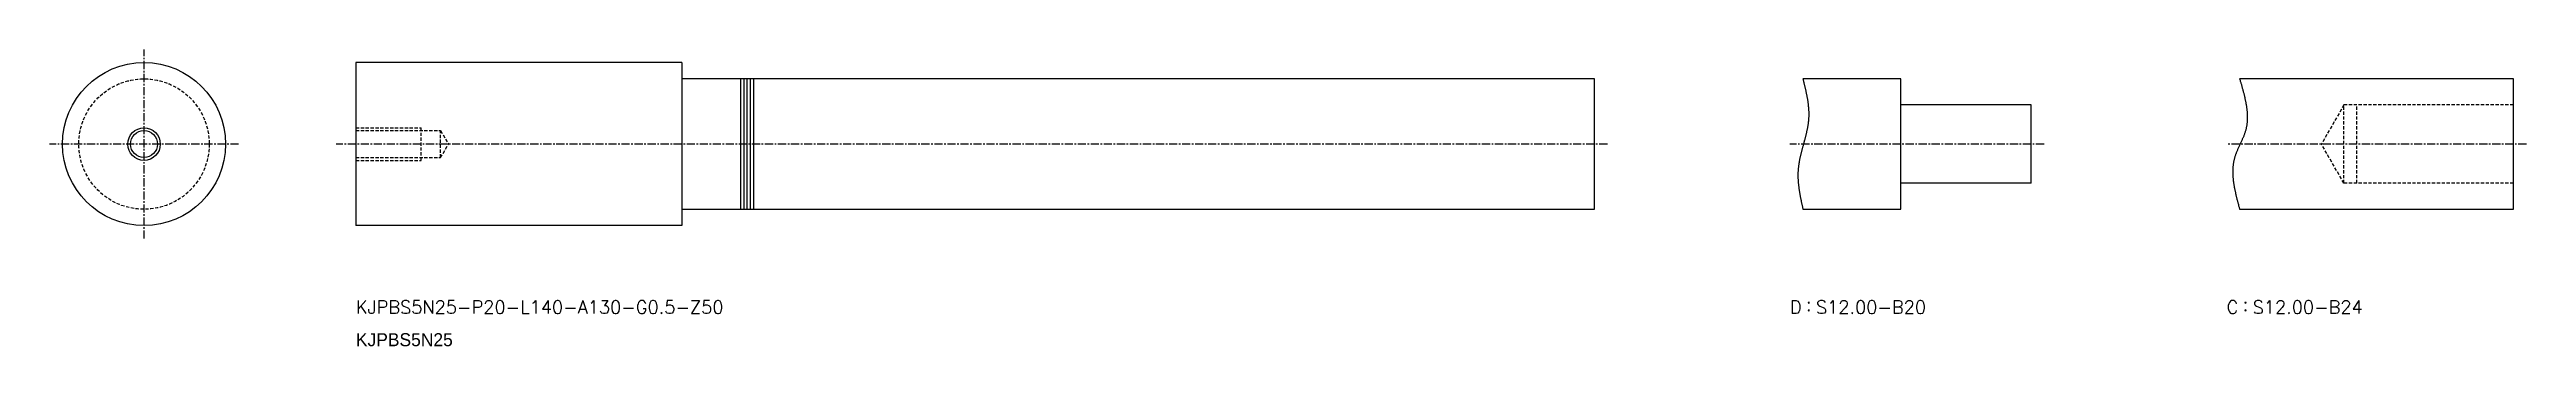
# Model space of a CAD drawing. Extents: x -2278 to -1898, y -989 to -944.
import ezdxf

# ---------------------------------------------------------------- set-up
doc = ezdxf.new("R2010")
doc.units = 0
doc.linetypes.add('CENTER', pattern=[2, 1.25, -0.25, 0.25, -0.25])
doc.linetypes.add('DASHED', pattern=[0.75, 0.5, -0.25])
doc.layers.get('0').update_dxf_attribs({"linetype": 'CONTINUOUS'})
doc.layers.add('CENTER', color=1, linetype='CENTER')
doc.styles.add('ｽﾀｲﾙ1', font='txt.shx', dxfattribs={"bigfont": 'bigfont.shx'})

msp = doc.modelspace()

# ---------------------------------------------------------------- linework, layer by layer
at = {"color": 7, "linetype": 'CONTINUOUS'}
for p, q in [((-2181.37, -945.89), (-2231.37, -945.89)), ((-2231.37, -945.89), (-2231.37, -970.89)), ((-2181.37, -945.89), (-2181.37, -970.89)), ((-2041.37, -948.39), (-2181.37, -948.39)), ((-2172.37, -948.39), (-2172.37, -968.39)), ((-2171.87, -948.39), (-2171.87, -968.39)), ((-2171.37, -948.39), (-2171.37, -968.39)), ((-2170.87, -948.39), (-2170.87, -968.39)), ((-2170.37, -948.39), (-2170.37, -968.39)), ((-2041.37, -968.39), (-2041.37, -948.39)), ((-1994.37, -948.39), (-2009.37, -948.39)), ((-1994.37, -968.39), (-1994.37, -948.39)), ((-1900.37, -948.39), (-1942.37, -948.39)), ((-1900.37, -968.39), (-1900.37, -948.39)), ((-1974.37, -952.39), (-1994.37, -952.39)), ((-1974.37, -964.39), (-1974.37, -952.39)), ((-1974.37, -964.39), (-1994.37, -964.39)), ((-2181.37, -968.39), (-2041.37, -968.39)), ((-2009.37, -968.39), (-1994.37, -968.39)), ((-1942.37, -968.39), (-1900.37, -968.39)), ((-2181.37, -970.89), (-2231.37, -970.89))]:
    msp.add_line(p, q, dxfattribs=at)
at = {"color": 3, "linetype": 'DASHED'}
for p, q in [((-1926.37, -952.39), (-1929.83, -958.39)), ((-1900.37, -952.39), (-1926.37, -952.39)), ((-1926.37, -964.39), (-1926.37, -952.39)), ((-1924.37, -964.39), (-1924.37, -952.39)), ((-2231.37, -955.89), (-2221.37, -955.89)), ((-2231.37, -956.33), (-2218.37, -956.33)), ((-2221.37, -960.89), (-2221.37, -955.89)), ((-2218.37, -956.33), (-2217.17, -958.39)), ((-2218.37, -960.46), (-2218.37, -956.33)), ((-2231.37, -960.46), (-2218.37, -960.46)), ((-2231.37, -960.89), (-2221.37, -960.89)), ((-2218.37, -960.46), (-2217.17, -958.39)), ((-1926.37, -964.39), (-1929.83, -958.39)), ((-1900.37, -964.39), (-1926.37, -964.39))]:
    msp.add_line(p, q, dxfattribs=at)
at = {"color": 7}
for points in [[(-2009.37, -948.39, 0), (-2009.34, -948.5, 0), (-2009.32, -948.61, 0), (-2009.29, -948.71, 0), (-2009.26, -948.82, 0), (-2009.24, -948.92, 0), (-2009.21, -949.03, 0), (-2009.19, -949.13, 0), (-2009.16, -949.24, 0), (-2009.14, -949.34, 0), (-2009.11, -949.45, 0), (-2009.09, -949.55, 0), (-2009.06, -949.66, 0), (-2009.04, -949.76, 0), (-2009.01, -949.87, 0), (-2008.99, -949.98, 0), (-2008.96, -950.08, 0), (-2008.94, -950.18, 0), (-2008.92, -950.29, 0), (-2008.9, -950.4, 0), (-2008.87, -950.5, 0), (-2008.85, -950.61, 0), (-2008.83, -950.71, 0), (-2008.81, -950.82, 0), (-2008.79, -950.92, 0), (-2008.77, -951.03, 0), (-2008.75, -951.13, 0), (-2008.73, -951.24, 0), (-2008.71, -951.34, 0), (-2008.69, -951.45, 0), (-2008.68, -951.55, 0), (-2008.66, -951.66, 0), (-2008.64, -951.76, 0), (-2008.63, -951.87, 0), (-2008.61, -951.97, 0), (-2008.6, -952.08, 0), (-2008.58, -952.18, 0), (-2008.57, -952.29, 0), (-2008.56, -952.39, 0), (-2008.55, -952.5, 0), (-2008.54, -952.6, 0), (-2008.53, -952.71, 0), (-2008.52, -952.81, 0), (-2008.51, -952.92, 0), (-2008.5, -953.02, 0), (-2008.49, -953.13, 0), (-2008.49, -953.23, 0), (-2008.48, -953.34, 0), (-2008.48, -953.44, 0), (-2008.48, -953.54, 0), (-2008.48, -953.65, 0), (-2008.47, -953.75, 0), (-2008.47, -953.86, 0), (-2008.48, -953.96, 0), (-2008.48, -954.07, 0), (-2008.48, -954.17, 0), (-2008.48, -954.28, 0), (-2008.49, -954.38, 0), (-2008.5, -954.49, 0), (-2008.5, -954.59, 0), (-2008.51, -954.69, 0), (-2008.52, -954.8, 0), (-2008.53, -954.9, 0), (-2008.54, -955.01, 0), (-2008.56, -955.11, 0), (-2008.57, -955.22, 0), (-2008.58, -955.32, 0), (-2008.6, -955.42, 0), (-2008.62, -955.53, 0), (-2008.63, -955.63, 0), (-2008.65, -955.74, 0), (-2008.67, -955.84, 0), (-2008.69, -955.94, 0), (-2008.71, -956.05, 0), (-2008.73, -956.15, 0), (-2008.75, -956.26, 0), (-2008.77, -956.36, 0), (-2008.8, -956.46, 0), (-2008.82, -956.57, 0), (-2008.84, -956.67, 0), (-2008.87, -956.77, 0), (-2008.89, -956.88, 0), (-2008.92, -956.98, 0), (-2008.94, -957.09, 0), (-2008.97, -957.19, 0), (-2008.99, -957.29, 0), (-2009.02, -957.4, 0), (-2009.05, -957.5, 0), (-2009.07, -957.61, 0), (-2009.1, -957.71, 0), (-2009.13, -957.81, 0), (-2009.16, -957.92, 0), (-2009.18, -958.02, 0), (-2009.21, -958.12, 0), (-2009.24, -958.23, 0), (-2009.27, -958.33, 0), (-2009.3, -958.43, 0), (-2009.33, -958.54, 0), (-2009.35, -958.64, 0), (-2009.38, -958.75, 0), (-2009.41, -958.85, 0), (-2009.44, -958.95, 0), (-2009.47, -959.06, 0), (-2009.49, -959.16, 0), (-2009.52, -959.26, 0), (-2009.55, -959.37, 0), (-2009.57, -959.47, 0), (-2009.6, -959.58, 0), (-2009.63, -959.68, 0), (-2009.65, -959.78, 0), (-2009.68, -959.89, 0), (-2009.7, -959.99, 0), (-2009.73, -960.1, 0), (-2009.75, -960.2, 0), (-2009.78, -960.3, 0), (-2009.8, -960.41, 0), (-2009.82, -960.51, 0), (-2009.85, -960.62, 0), (-2009.87, -960.72, 0), (-2009.89, -960.82, 0), (-2009.91, -960.93, 0), (-2009.93, -961.03, 0), (-2009.95, -961.14, 0), (-2009.97, -961.24, 0), (-2009.98, -961.35, 0), (-2010, -961.45, 0), (-2010.02, -961.55, 0), (-2010.03, -961.66, 0), (-2010.04, -961.76, 0), (-2010.06, -961.87, 0), (-2010.07, -961.97, 0), (-2010.08, -962.08, 0), (-2010.09, -962.18, 0), (-2010.1, -962.28, 0), (-2010.11, -962.39, 0), (-2010.11, -962.49, 0), (-2010.12, -962.6, 0), (-2010.13, -962.7, 0), (-2010.13, -962.81, 0), (-2010.13, -962.91, 0), (-2010.13, -963.02, 0), (-2010.13, -963.12, 0), (-2010.13, -963.23, 0), (-2010.13, -963.33, 0), (-2010.13, -963.44, 0), (-2010.13, -963.54, 0), (-2010.13, -963.65, 0), (-2010.12, -963.75, 0), (-2010.12, -963.86, 0), (-2010.11, -963.96, 0), (-2010.1, -964.07, 0), (-2010.09, -964.17, 0), (-2010.09, -964.28, 0), (-2010.08, -964.38, 0), (-2010.07, -964.49, 0), (-2010.06, -964.59, 0), (-2010.04, -964.7, 0), (-2010.03, -964.8, 0), (-2010.02, -964.91, 0), (-2010.01, -965.02, 0), (-2009.99, -965.12, 0), (-2009.98, -965.23, 0), (-2009.96, -965.33, 0), (-2009.95, -965.44, 0), (-2009.93, -965.54, 0), (-2009.92, -965.65, 0), (-2009.9, -965.75, 0), (-2009.88, -965.86, 0), (-2009.86, -965.96, 0), (-2009.84, -966.07, 0), (-2009.83, -966.17, 0), (-2009.81, -966.28, 0), (-2009.79, -966.39, 0), (-2009.77, -966.49, 0), (-2009.75, -966.6, 0), (-2009.73, -966.7, 0), (-2009.7, -966.81, 0), (-2009.68, -966.91, 0), (-2009.66, -967.02, 0), (-2009.64, -967.13, 0), (-2009.62, -967.23, 0), (-2009.6, -967.34, 0), (-2009.57, -967.44, 0), (-2009.55, -967.55, 0), (-2009.53, -967.65, 0), (-2009.51, -967.76, 0), (-2009.48, -967.87, 0), (-2009.46, -967.97, 0), (-2009.44, -968.08, 0), (-2009.41, -968.18, 0), (-2009.39, -968.29, 0), (-2009.37, -968.39, 0)], [(-1942.37, -948.39, 0), (-1942.33, -948.5, 0), (-1942.3, -948.61, 0), (-1942.27, -948.72, 0), (-1942.24, -948.83, 0), (-1942.21, -948.94, 0), (-1942.18, -949.05, 0), (-1942.14, -949.16, 0), (-1942.11, -949.27, 0), (-1942.08, -949.38, 0), (-1942.05, -949.48, 0), (-1942.02, -949.59, 0), (-1941.99, -949.7, 0), (-1941.96, -949.81, 0), (-1941.93, -949.92, 0), (-1941.9, -950.03, 0), (-1941.87, -950.14, 0), (-1941.84, -950.25, 0), (-1941.81, -950.36, 0), (-1941.78, -950.46, 0), (-1941.75, -950.57, 0), (-1941.73, -950.68, 0), (-1941.7, -950.79, 0), (-1941.67, -950.9, 0), (-1941.65, -951.01, 0), (-1941.62, -951.12, 0), (-1941.59, -951.22, 0), (-1941.57, -951.33, 0), (-1941.55, -951.44, 0), (-1941.52, -951.55, 0), (-1941.5, -951.65, 0), (-1941.48, -951.76, 0), (-1941.46, -951.87, 0), (-1941.44, -951.98, 0), (-1941.42, -952.09, 0), (-1941.4, -952.19, 0), (-1941.38, -952.3, 0), (-1941.36, -952.41, 0), (-1941.34, -952.51, 0), (-1941.33, -952.62, 0), (-1941.31, -952.73, 0), (-1941.3, -952.83, 0), (-1941.28, -952.94, 0), (-1941.27, -953.05, 0), (-1941.26, -953.15, 0), (-1941.25, -953.26, 0), (-1941.24, -953.36, 0), (-1941.23, -953.47, 0), (-1941.22, -953.58, 0), (-1941.21, -953.68, 0), (-1941.21, -953.79, 0), (-1941.2, -953.89, 0), (-1941.2, -954, 0), (-1941.2, -954.1, 0), (-1941.2, -954.21, 0), (-1941.2, -954.31, 0), (-1941.2, -954.41, 0), (-1941.2, -954.52, 0), (-1941.2, -954.62, 0), (-1941.21, -954.73, 0), (-1941.21, -954.83, 0), (-1941.22, -954.93, 0), (-1941.23, -955.04, 0), (-1941.24, -955.14, 0), (-1941.25, -955.24, 0), (-1941.26, -955.35, 0), (-1941.28, -955.45, 0), (-1941.29, -955.55, 0), (-1941.31, -955.65, 0), (-1941.33, -955.75, 0), (-1941.35, -955.86, 0), (-1941.37, -955.96, 0), (-1941.39, -956.06, 0), (-1941.42, -956.16, 0), (-1941.44, -956.26, 0), (-1941.47, -956.36, 0), (-1941.5, -956.46, 0), (-1941.53, -956.56, 0), (-1941.57, -956.66, 0), (-1941.6, -956.76, 0), (-1941.63, -956.86, 0), (-1941.67, -956.96, 0), (-1941.71, -957.06, 0), (-1941.75, -957.16, 0), (-1941.79, -957.26, 0), (-1941.83, -957.36, 0), (-1941.87, -957.46, 0), (-1941.91, -957.55, 0), (-1941.96, -957.65, 0), (-1942, -957.75, 0), (-1942.04, -957.85, 0), (-1942.09, -957.95, 0), (-1942.13, -958.04, 0), (-1942.18, -958.14, 0), (-1942.23, -958.24, 0), (-1942.27, -958.34, 0), (-1942.32, -958.44, 0), (-1942.36, -958.53, 0), (-1942.41, -958.63, 0), (-1942.46, -958.73, 0), (-1942.5, -958.83, 0), (-1942.55, -958.93, 0), (-1942.59, -959.02, 0), (-1942.63, -959.12, 0), (-1942.68, -959.22, 0), (-1942.72, -959.32, 0), (-1942.76, -959.42, 0), (-1942.8, -959.52, 0), (-1942.84, -959.62, 0), (-1942.88, -959.72, 0), (-1942.92, -959.81, 0), (-1942.96, -959.91, 0), (-1943, -960.01, 0), (-1943.03, -960.11, 0), (-1943.06, -960.21, 0), (-1943.1, -960.31, 0), (-1943.13, -960.41, 0), (-1943.15, -960.51, 0), (-1943.18, -960.61, 0), (-1943.21, -960.72, 0), (-1943.23, -960.82, 0), (-1943.25, -960.92, 0), (-1943.27, -961.02, 0), (-1943.29, -961.12, 0), (-1943.31, -961.23, 0), (-1943.33, -961.33, 0), (-1943.34, -961.43, 0), (-1943.36, -961.53, 0), (-1943.37, -961.63, 0), (-1943.38, -961.74, 0), (-1943.39, -961.84, 0), (-1943.4, -961.95, 0), (-1943.41, -962.05, 0), (-1943.41, -962.15, 0), (-1943.42, -962.26, 0), (-1943.42, -962.36, 0), (-1943.42, -962.47, 0), (-1943.43, -962.57, 0), (-1943.43, -962.68, 0), (-1943.43, -962.78, 0), (-1943.42, -962.89, 0), (-1943.42, -962.99, 0), (-1943.42, -963.1, 0), (-1943.41, -963.2, 0), (-1943.4, -963.31, 0), (-1943.4, -963.41, 0), (-1943.39, -963.52, 0), (-1943.38, -963.63, 0), (-1943.37, -963.73, 0), (-1943.36, -963.84, 0), (-1943.35, -963.95, 0), (-1943.34, -964.05, 0), (-1943.32, -964.16, 0), (-1943.31, -964.27, 0), (-1943.29, -964.37, 0), (-1943.28, -964.48, 0), (-1943.26, -964.59, 0), (-1943.24, -964.7, 0), (-1943.23, -964.8, 0), (-1943.21, -964.91, 0), (-1943.19, -965.02, 0), (-1943.17, -965.13, 0), (-1943.15, -965.24, 0), (-1943.13, -965.34, 0), (-1943.1, -965.45, 0), (-1943.08, -965.56, 0), (-1943.06, -965.67, 0), (-1943.03, -965.78, 0), (-1943.01, -965.88, 0), (-1942.99, -965.99, 0), (-1942.96, -966.1, 0), (-1942.94, -966.21, 0), (-1942.91, -966.32, 0), (-1942.88, -966.43, 0), (-1942.86, -966.54, 0), (-1942.83, -966.65, 0), (-1942.8, -966.76, 0), (-1942.78, -966.86, 0), (-1942.75, -966.97, 0), (-1942.72, -967.08, 0), (-1942.69, -967.19, 0), (-1942.66, -967.3, 0), (-1942.63, -967.41, 0), (-1942.6, -967.52, 0), (-1942.57, -967.63, 0), (-1942.55, -967.74, 0), (-1942.52, -967.85, 0), (-1942.49, -967.96, 0), (-1942.46, -968.07, 0), (-1942.43, -968.18, 0), (-1942.4, -968.28, 0), (-1942.37, -968.39, 0)]]:
    msp.add_polyline3d(points, dxfattribs=at)
at = {"color": 7, "linetype": 'CONTINUOUS'}
for radius in [12.5, 2.07]:
    msp.add_circle((-2263.87, -958.39), radius, dxfattribs=at)
at = {"color": 3, "linetype": 'DASHED'}
msp.add_circle((-2263.87, -958.39), 10, dxfattribs=at)
at = {"color": 3, "linetype": 'CONTINUOUS'}
msp.add_circle((-2263.87, -958.39), 2.5, dxfattribs=at)
at = {"layer": 'CENTER', "color": 1, "linetype": 'CENTER'}
for p, q in [((-2263.87, -972.89), (-2263.87, -943.89)), ((-2249.37, -958.39), (-2278.37, -958.39)), ((-2039.37, -958.39), (-2234.37, -958.39)), ((-1972.37, -958.39), (-2011.37, -958.39)), ((-1898.37, -958.39), (-1944.37, -958.39))]:
    msp.add_line(p, q, dxfattribs=at)

# ---------------------------------------------------------------- texts
at = {"color": 7, "linetype": 'CONTINUOUS', "style": 'ｽﾀｲﾙ1'}
for s, p in [('KJPBS5N25-P20-L140-A130-G0.5-Z50', (-2231.37, -984.39)), ('D：S12.00-B20', (-2011.37, -984.39)), ('C：S12.00-B24', (-1944.37, -984.39))]:
    msp.add_text(s, height=2, dxfattribs=at).set_placement(p)
at = {"color": 7, "linetype": 'CONTINUOUS'}
msp.add_text('KJPBS5N25', height=2, dxfattribs=at).set_placement((-2231.37, -989.39))

doc.saveas('drawing.dxf')
